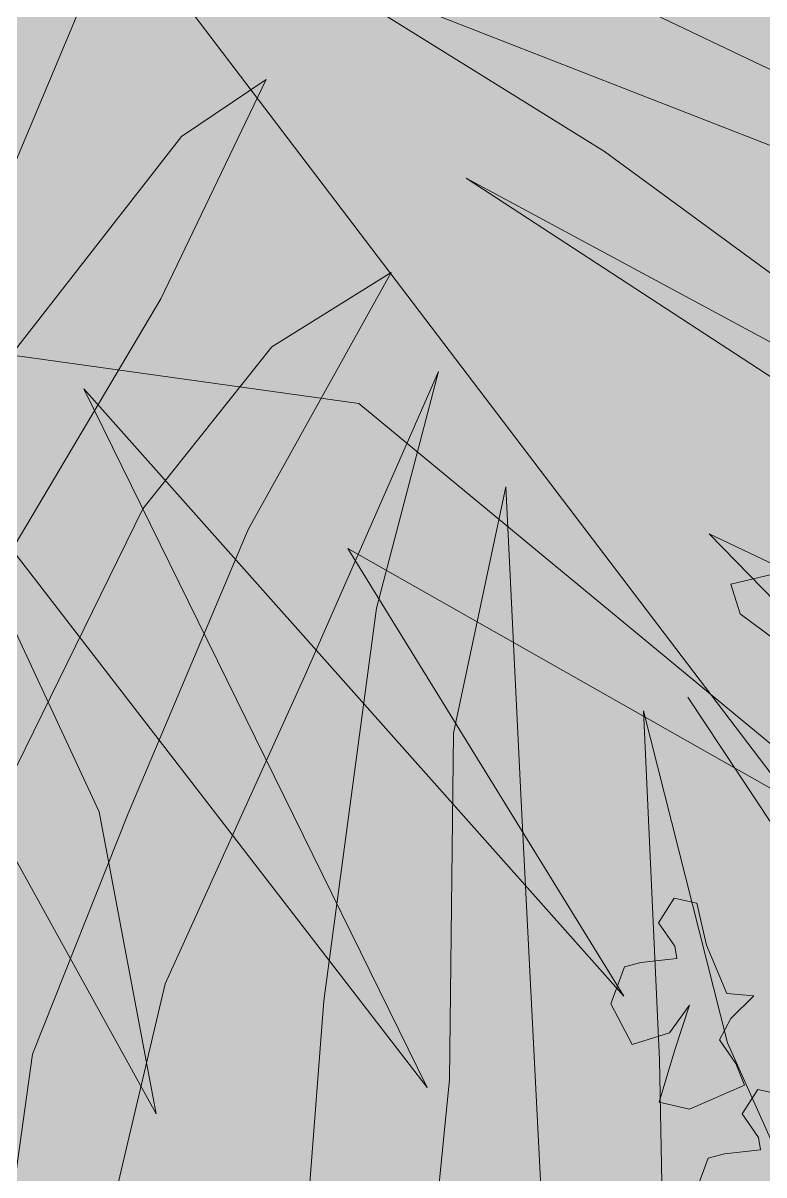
# Model space of a CAD drawing. Header units: metres. Extents: x 8 to 2416, y -346 to 476.
# Drawn here: x 24.586 to 24.943, y 29.558 to 30.115 of the extents above; entities that cross this region are included whole.
import ezdxf

# ---------------------------------------------------------------- set-up
doc = ezdxf.new("R2010")
doc.units = ezdxf.units.M
doc.layers.add('ARBOLES', color=86, linetype='Continuous', lineweight=0)
doc.layers.add('grama', color=7, linetype='Continuous', lineweight=0, true_color=0x698c45)

# ---------------------------------------------------------------- blocks, each defined once
blk = doc.blocks.new('A2')
at = {"layer": 'ARBOLES', "color": 87, "true_color": 0x4f6a34, "extrusion": (-5.08599e-09, -1.37735e-08, 1)}
for p, q in [((820.218, -96.78, 0), (837.519, -99.193, 0)), ((829.689, -126.644, 0), (814.193, -98.592, 0)), ((847.761, -122.105, 0), (826.904, -98.634, 0)), ((826.904, -98.634, 0), (840.16, -125.632, 0)), ((837.519, -99.193, 0), (860.074, -117.847, 0)), ((840.16, -125.632, 0), (820.729, -100.446, 0)), ((820.729, -100.446, 0), (827.485, -114.973, 0)), ((860.074, -117.847, 0), (837.089, -104.799, 0)), ((837.089, -104.799, 0), (847.761, -122.105, 0)), ((827.485, -114.973, 0), (829.689, -126.644, 0)), ((763.174, -219.994, 0), (703.471, -141.404, 0)), ((732.024, -177.611, 0), (727.54, -188.325, 0)), ((745.888, -179.227, 0), (764.065, -187.922, 0)), ((763.535, -190.014, 0), (738.558, -180.249, 0)), ((738.558, -180.249, 0), (750.421, -187.615, 0)), ((737.346, -184.843, 0), (733.281, -193.316, 0)), ((734.087, -187.038, 0), (737.346, -184.843, 0)), ((727.254, -195.8, 0), (734.087, -187.038, 0)), ((750.421, -187.615, 0), (786.073, -213.79, 0)), ((765.858, -199.854, 0), (745.072, -188.644, 0)), ((745.072, -188.644, 0), (761, -199.052, 0)), ((742.182, -192.298, 0), (736.653, -202.224, 0)), ((737.574, -195.162, 0), (742.182, -192.298, 0)), ((733.281, -193.316, 0), (725.913, -205.74, 0)), ((732.581, -201.426, 0), (737.574, -195.162, 0)), ((738.84, -207.876, 0), (744.001, -196.118, 0)), ((744.001, -196.118, 0), (741.615, -205.269, 0)), ((744.59, -210.101, 0), (746.603, -200.575, 0)), ((746.603, -200.575, 0), (747.198, -212.726, 0)), ((727.726, -211.354, 0), (732.581, -201.426, 0)), ((736.653, -202.224, 0), (732.019, -213.2, 0)), ((785.405, -217.122, 0), (754.467, -202.399, 0)), ((754.467, -202.399, 0), (775.322, -223.826, 0)), ((741.615, -205.269, 0), (739.584, -220.44, 0)), ((733.455, -219.784, 0), (738.84, -207.876, 0)), ((761.192, -220.137, 0), (753.641, -208.71, 0)), ((752.548, -222.726, 0), (751.92, -209.228, 0)), ((751.92, -209.228, 0), (755.167, -222.061, 0)), ((744.433, -223.484, 0), (744.59, -210.101, 0)), ((747.198, -212.726, 0), (748.076, -229.888, 0)), ((732.019, -213.2, 0), (728.324, -222.496, 0)), ((729.474, -236.631, 0), (733.455, -219.784, 0)), ((739.584, -220.44, 0), (738.49, -234.567, 0)), ((755.167, -222.061, 0), (759.732, -232.282, 0)), ((728.324, -222.496, 0), (726.333, -236.77, 0)), ((752.769, -235.138, 0), (752.548, -222.726, 0)), ((742.926, -238.395, 0), (744.433, -223.484, 0))]:
    blk.add_line(p, q, dxfattribs=at)
blk = doc.blocks.new('TREES')
at = {"layer": 'ARBOLES', "color": 252, "true_color": 0x8da178}
for p, q in [((-0.15093, 0.06808), (-0.15946, 0.0652)), ((-0.15946, 0.0652), (-0.15747, 0.06048)), ((-0.15747, 0.06048), (-0.14906, 0.05539)), ((-0.16389, 0.01286), (-0.16606, 0.00861)), ((-0.16009, 0.01238), (-0.16389, 0.01286)), ((-0.15789, 0.00566), (-0.16009, 0.01238)), ((-0.16606, 0.00861), (-0.16305, 0.005)), ((-0.16305, 0.005), (-0.16253, 0.003)), ((-0.15381, -0.00196), (-0.15789, 0.00566)), ((-0.16253, 0.003), (-0.16837, 0.0018)), ((-0.17098, 0.00083), (-0.17261, -0.00541)), ((-0.16837, 0.0018), (-0.17098, 0.00083)), ((-0.14933, -0.00188), (-0.15381, -0.00196)), ((-0.15277, -0.00598), (-0.14933, -0.00188)), ((-0.17261, -0.00541), (-0.16849, -0.01174)), ((-0.16257, -0.00927), (-0.15973, -0.00444)), ((-0.15973, -0.00444), (-0.16144, -0.01197)), ((-0.15426, -0.00966), (-0.15277, -0.00598)), ((-0.16849, -0.01174), (-0.16257, -0.00927)), ((-0.15125, -0.01327), (-0.15426, -0.00966)), ((-0.16144, -0.01197), (-0.16321, -0.0208)), ((-0.14951, -0.0167), (-0.15125, -0.01327)), ((-0.15813, -0.02144), (-0.14951, -0.0167)), ((-0.14724, -0.01718), (-0.14941, -0.02142)), ((-0.14344, -0.01766), (-0.14724, -0.01718)), ((-0.16321, -0.0208), (-0.15813, -0.02144)), ((-0.14941, -0.02142), (-0.1464, -0.02503)), ((-0.1464, -0.02503), (-0.14588, -0.02704)), ((-0.15172, -0.02823), (-0.15433, -0.02921)), ((-0.14588, -0.02704), (-0.15172, -0.02823)), ((-0.15433, -0.02921), (-0.15596, -0.03545))]:
    blk.add_line(p, q, dxfattribs=at)

msp = doc.modelspace()

# ---------------------------------------------------------------- hatches: boundary and pattern name
at = {"layer": 'grama', "transparency": 33554495}
h = msp.add_hatch(color=256, dxfattribs=at)
h.dxf.hatch_style = 1
edge = h.paths.add_edge_path()
edge.add_line((80.80909, 57.9566), (21.06071, 57.94696))
edge.add_line((21.06071, 57.94696), (21.03853, 56.94696))
edge.add_line((21.03853, 56.94696), (37.35087, 56.94959))
edge.add_arc((37.35097, 56.34959), 0.6, 0.00924, 90.00924, ccw=False)
edge.add_line((37.95097, 56.34969), (37.95136, 53.94969))
edge.add_arc((37.35136, 53.94959), 0.6, -89.99076, 0.00924, ccw=False)
edge.add_line((37.35145, 53.34959), (36.05148, 53.34938))
edge.add_arc((36.05153, 53.04938), 0.3, 90.0092, 180.0139)
edge.add_line((35.75153, 53.04931), (35.75155, 52.94807))
edge.add_line((35.75155, 52.94807), (52.32655, 52.95357))
edge.add_line((52.32655, 52.95357), (52.32655, 53.25357))
edge.add_line((52.32655, 53.25357), (62.20155, 53.25357))
edge.add_line((62.20155, 53.25357), (62.20155, 47.44807))
edge.add_line((62.20155, 47.44807), (63.20155, 47.44807))
edge.add_line((63.20155, 47.44807), (63.20155, 53.25492))
edge.add_line((63.20155, 53.25492), (70.36337, 53.25492))
edge.add_line((70.36337, 53.25492), (70.36337, 47.74807))
edge.add_line((70.36337, 47.74807), (70.96337, 47.74807))
edge.add_line((70.96337, 47.74807), (70.96337, 38.16176))
edge.add_line((70.96337, 38.16176), (70.36337, 38.16245))
edge.add_line((70.36337, 38.16245), (70.36337, 32.65423))
edge.add_line((70.36337, 32.65423), (63.20155, 32.65492))
edge.add_line((63.20155, 32.65492), (63.20155, 38.459))
edge.add_line((63.20155, 38.459), (62.20155, 38.459))
edge.add_line((62.20155, 38.459), (62.18905, 32.65357))
edge.add_line((62.18905, 32.65357), (52.32655, 32.65357))
edge.add_line((52.32655, 32.65357), (52.32655, 32.95357))
edge.add_line((52.32655, 32.95357), (27.95155, 32.959))
edge.add_line((27.95155, 32.959), (27.95155, 39.359))
edge.add_line((27.95155, 39.359), (26.8226, 39.359))
edge.add_line((26.8226, 39.359), (26.8226, 40.259))
edge.add_line((26.8226, 40.259), (26.4226, 40.259))
edge.add_line((26.4226, 40.259), (26.4226, 45.64807))
edge.add_line((26.4226, 45.64807), (26.8226, 45.64807))
edge.add_line((26.8226, 45.64807), (26.8226, 46.54807))
edge.add_line((26.8226, 46.54807), (27.95155, 46.54807))
edge.add_line((27.95155, 46.54807), (27.95155, 52.94807))
edge.add_line((27.95155, 52.94807), (28.15152, 52.94807))
edge.add_line((28.15152, 52.94807), (28.1515, 53.04811))
edge.add_arc((27.8515, 53.04806), 0.3, 0.0092, 90.0092)
edge.add_line((27.85146, 53.34806), (25.16338, 53.34763))
edge.add_arc((25.16351, 52.54763), 0.8, 90.00924, 198.79711)
edge.add_arc((-3.02361, 42.95354), 28.97516, -26.202094, 18.797106, ccw=False)
edge.add_arc((21.17964, 31.04296), 2, 270, 333.79791, ccw=False)
edge.add_line((21.17964, 29.04296), (20.41961, 29.04296))
edge.add_line((20.41961, 29.04296), (20.39553, 27.95762))
edge.add_line((20.39553, 27.95762), (80.30505, 27.9575))
edge.add_line((80.30505, 27.9575), (80.80909, 57.9566))

# ---------------------------------------------------------------- block references
at = {"layer": 'ARBOLES', "xscale": 0.0125, "yscale": 0.0125, "zscale": 0.0125}
for p in [(15.48617, 32.39791, 0), (14.2788, 31.17089, 0)]:
    msp.add_blockref('A2', p, dxfattribs=at)
at = {"layer": 'ARBOLES', "xscale": 2.935254890295517, "yscale": 2.935254890295517, "zscale": 2.935254890295517, "rotation": 354.6252016265699}
msp.add_blockref('TREES', (25.37543, 29.60932, 0), dxfattribs=at)

doc.saveas('drawing.dxf')
